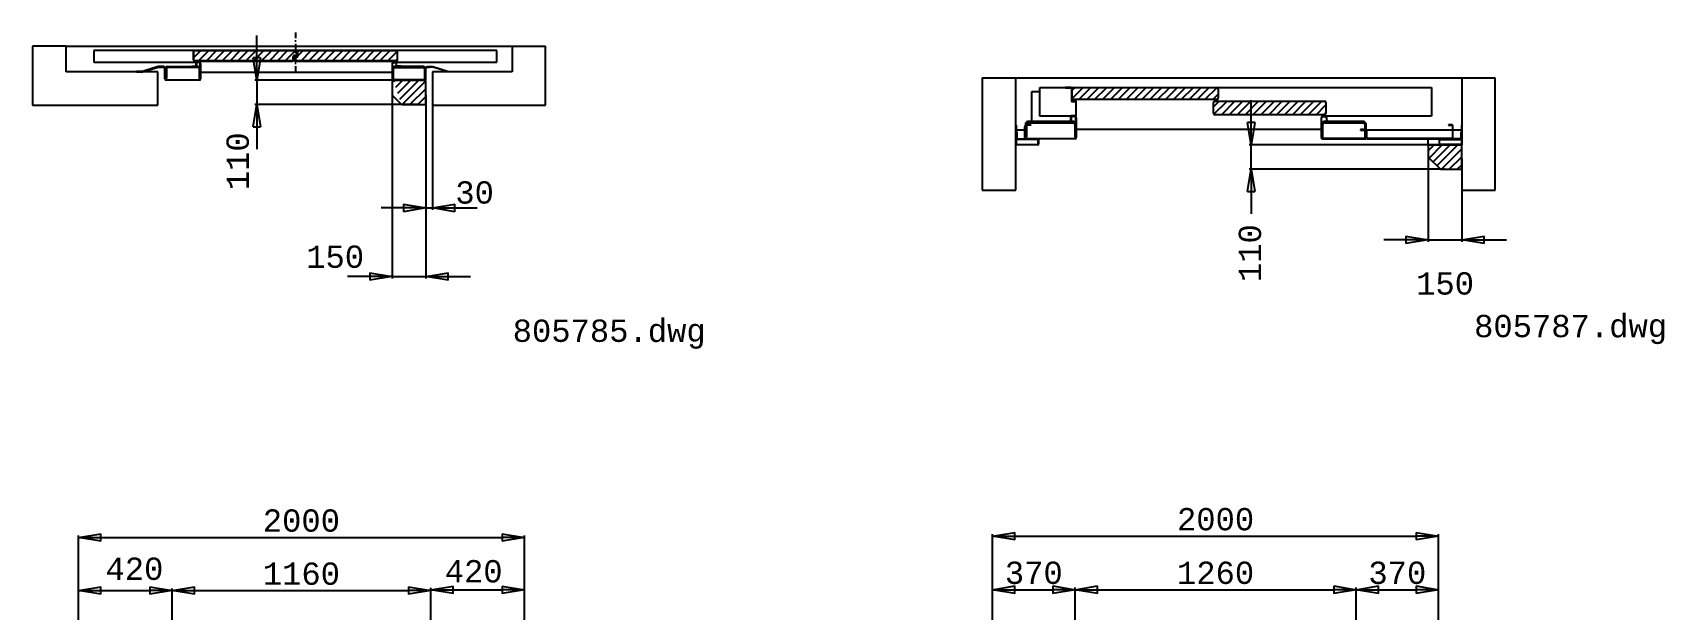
# Model space of a CAD drawing. Extents: x 29716 to 54257, y -8238 to 9896.
# Drawn here: x 33929 to 41245, y -2832 to -241 of the extents above; entities that cross this region are included whole.
import ezdxf

# ---------------------------------------------------------------- set-up
doc = ezdxf.new("R2010")
doc.units = 0
doc.header["$LTSCALE"] = 50
doc.header["$MEASUREMENT"] = 0
doc.linetypes.add('DASHDOT', pattern=[1, 0.5, -0.25, 0, -0.25])
doc.layers.get('0').update_dxf_attribs({"linetype": 'CONTINUOUS'})
doc.layers.get('Defpoints').update_dxf_attribs({"linetype": 'CONTINUOUS'})
for name, color, linetype in [('CONT_35', 250, 'CONTINUOUS'), ('CONT_70', 5, 'CONTINUOUS'), ('DASHD_35', 40, 'DASHDOT'), ('DIM', 7, 'CONTINUOUS'), ('HATCH_35', 6, 'CONTINUOUS'), ('TEXT_50', 7, 'CONTINUOUS')]:
    doc.layers.add(name, color=color, linetype=linetype)
doc.styles.get("Standard").update_dxf_attribs({"font": 'monotxt'})
doc.dimstyles.get("Standard").update_dxf_attribs({"dimscale": 50, "dimtxt": 2, "dimasz": 2, "dimexe": 0.18, "dimexo": 0, "dimgap": 0.5, "dimtad": 1, "dimdec": 0, "dimrnd": 1, "dimzin": 0, "dimdsep": 46, "dimtxsty": 'Standard', "dimblk": 'CLOSED', "dimcen": 0.09, "dimadec": 0, "dimazin": 0, "dimtfac": 1, "dimtdec": 0, "dimtmove": 2, "dimatfit": 0, "dimldrblk": 'CLOSED', "dimfxl": 1, "dimtolj": 1, "dimtzin": 0, "dimarcsym": 0})
pattern_1 = [(45, (27146.97927514564, -70683.75809648763), (-17.67766952966369, 17.67766952966369), [])]
pattern_2 = [(45, (32705.64279457749, -68857.24818432602), (-17.67766952966369, 17.67766952966369), [])]

# ---------------------------------------------------------------- blocks, each defined once
blk = doc.blocks.new('_Closed')
at = {"color": 0, "linetype": 'Continuous', "lineweight": -2}
for p, q in [((-1, 0.1666666666666667), (0, 0)), ((-1, 0.1666666666666667), (-1, -0.1666666666666667)), ((0, 0), (-1, -0.1666666666666667)), ((0, 0), (-1, 0))]:
    blk.add_line(p, q, dxfattribs=at)
blk = doc.blocks.new('*D99')
at = {"layer": 'Defpoints', "color": 0, "transparency": 16777216}
for p in [(35541.06752697138, -500.8450720269147), (35691.5654369714, -520.0379871966115), (35691.5654369714, -1334.356542703606)]:
    blk.add_point(p, dxfattribs=at)
at = {"layer": 'DIM', "color": 0, "lineweight": -2, "transparency": 16777216}
for p, q in [((35541.06752697138, -500.8450720269147), (35541.06752697138, -1343.356542703606)), ((35691.5654369714, -520.0379871966115), (35691.5654369714, -1343.356542703606)), ((35441.06752697138, -1334.356542703606), (35341.06752697138, -1334.356542703606)), ((35541.06752697138, -1334.356542703606), (35691.5654369714, -1334.356542703606)), ((35791.5654369714, -1334.356542703606), (35891.5654369714, -1334.356542703606))]:
    blk.add_line(p, q, dxfattribs=at)
at = {"layer": 'DIM', "color": 0, "lineweight": -2, "transparency": 16777216, "xscale": 100, "yscale": 100, "zscale": 100}
blk.add_blockref('_Closed', (35541.06752697138, -1334.356542703606), dxfattribs=at)
at = {"layer": 'DIM', "color": 0, "lineweight": -2, "transparency": 16777216, "xscale": 100, "yscale": 100, "zscale": 100, "rotation": 180}
blk.add_blockref('_Closed', (35691.5654369714, -1334.356542703606), dxfattribs=at)
at = {"layer": 'DIM', "color": 0, "transparency": 16777216, "insert": (35284.98165369079, -1246.581106345268), "char_height": 100, "attachment_point": 5}
blk.add_mtext('\\A1;150', dxfattribs=at)
blk = doc.blocks.new('*D100')
at = {"layer": 'Defpoints', "color": 0, "transparency": 16777216}
for p in [(35623.102618685, -453.514806475866), (34934.27812901349, -563.8467464747926), (35664.503958245, -563.8467464747928)]:
    blk.add_point(p, dxfattribs=at)
at = {"layer": 'DIM', "color": 0, "lineweight": -2, "transparency": 16777216}
for p, q in [((34934.27812901349, -353.5148064758657), (34934.27812901349, -253.5148064758658)), ((35623.102618685, -453.514806475866), (34925.27812901349, -453.5148064758657)), ((34934.27812901349, -453.5148064758657), (34934.27812901349, -563.8467464747926)), ((35664.503958245, -563.8467464747928), (34925.27812901349, -563.8467464747926)), ((34934.27812901349, -663.8467464747926), (34934.27812901349, -763.8467464747926))]:
    blk.add_line(p, q, dxfattribs=at)
at = {"layer": 'DIM', "color": 0, "lineweight": -2, "transparency": 16777216, "xscale": 100, "yscale": 100, "zscale": 100}
for p, rotation in [((34934.27812901349, -453.5148064758657), 270), ((34934.27812901349, -563.8467464747926), 90)]:
    blk.add_blockref('_Closed', p, dxfattribs=dict(at, rotation=rotation))
at = {"layer": 'DIM', "color": 0, "transparency": 16777216, "insert": (34848.71799924262, -817.9269091899159), "char_height": 100, "attachment_point": 5, "rotation": 90}
blk.add_mtext('\\A1;110', dxfattribs=at)
blk = doc.blocks.new('*D106')
at = {"layer": 'Defpoints', "color": 0, "transparency": 16777216}
for p in [(35691.5654369714, -519.6445590189805), (35721.46501897168, -523.3127663425958), (35721.46501897168, -1027.365566141086)]:
    blk.add_point(p, dxfattribs=at)
at = {"layer": 'DIM', "color": 0, "lineweight": -2, "transparency": 16777216}
for p, q in [((35691.5654369714, -519.6445590189805), (35691.5654369714, -1036.365566141086)), ((35721.46501897168, -523.3127663425958), (35721.46501897168, -1036.365566141086)), ((35591.5654369714, -1027.365566141086), (35491.5654369714, -1027.365566141086)), ((35691.5654369714, -1027.365566141086), (35721.46501897168, -1027.365566141086)), ((35821.46501897168, -1027.365566141086), (35921.46501897168, -1027.365566141086))]:
    blk.add_line(p, q, dxfattribs=at)
at = {"layer": 'DIM', "color": 0, "lineweight": -2, "transparency": 16777216, "xscale": 100, "yscale": 100, "zscale": 100}
blk.add_blockref('_Closed', (35691.5654369714, -1027.365566141086), dxfattribs=at)
at = {"layer": 'DIM', "color": 0, "lineweight": -2, "transparency": 16777216, "xscale": 100, "yscale": 100, "zscale": 100, "rotation": 180}
blk.add_blockref('_Closed', (35721.46501897168, -1027.365566141086), dxfattribs=at)
at = {"layer": 'DIM', "color": 0, "transparency": 16777216, "insert": (35910.29106848687, -958.458239858749), "char_height": 100, "attachment_point": 5}
blk.add_mtext('\\A1;30', dxfattribs=at)
blk = doc.blocks.new('*D117')
at = {"layer": 'Defpoints', "color": 0, "transparency": 16777216}
for p in [(39392.32782251318, -744.4826487137441), (40229.09126982698, -744.4826487137443), (40258.85726968777, -854.0090935487215)]:
    blk.add_point(p, dxfattribs=at)
at = {"layer": 'DIM', "color": 0, "lineweight": -2, "transparency": 16777216}
for p, q in [((39392.32782251318, -644.4826487137441), (39392.32782251318, -544.4826487137441)), ((40229.09126982698, -744.4826487137443), (39383.32782251318, -744.4826487137441)), ((39392.32782251318, -854.0090935487212), (39392.32782251318, -744.4826487137441)), ((40258.85726968777, -854.0090935487215), (39383.32782251318, -854.0090935487212)), ((39392.32782251318, -954.0090935487212), (39392.32782251318, -1054.009093548721))]:
    blk.add_line(p, q, dxfattribs=at)
at = {"layer": 'DIM', "color": 0, "lineweight": -2, "transparency": 16777216, "xscale": 100, "yscale": 100, "zscale": 100}
for p, rotation in [((39392.32782251318, -744.4826487137441), 270), ((39392.32782251318, -854.0090935487212), 90)]:
    blk.add_blockref('_Closed', p, dxfattribs=dict(at, rotation=rotation))
at = {"layer": 'DIM', "color": 0, "transparency": 16777216, "insert": (39387.32782251317, -1230.009093548721), "char_height": 100, "attachment_point": 5, "rotation": 90}
blk.add_mtext('\\A1;110', dxfattribs=at)
blk = doc.blocks.new('*D114')
at = {"layer": 'Defpoints', "color": 0, "transparency": 16777216}
for p in [(40186.61728201576, -787.0921629734194), (40336.90694926828, -806.6019431491995), (40336.90694926828, -1169.954369632466)]:
    blk.add_point(p, dxfattribs=at)
at = {"layer": 'DIM', "color": 0, "lineweight": -2, "transparency": 16777216}
for p, q in [((40186.61728201576, -787.0921629734194), (40186.61728201576, -1178.954369632466)), ((40336.90694926828, -806.6019431491995), (40336.90694926828, -1178.954369632466)), ((40086.61728201576, -1169.954369632466), (39986.61728201576, -1169.954369632466)), ((40186.61728201576, -1169.954369632466), (40336.90694926828, -1169.954369632466)), ((40436.90694926828, -1169.954369632466), (40536.90694926828, -1169.954369632466))]:
    blk.add_line(p, q, dxfattribs=at)
at = {"layer": 'DIM', "color": 0, "lineweight": -2, "transparency": 16777216, "xscale": 100, "yscale": 100, "zscale": 100}
blk.add_blockref('_Closed', (40186.61728201576, -1169.954369632466), dxfattribs=at)
at = {"layer": 'DIM', "color": 0, "lineweight": -2, "transparency": 16777216, "xscale": 100, "yscale": 100, "zscale": 100, "rotation": 180}
blk.add_blockref('_Closed', (40336.90694926828, -1169.954369632466), dxfattribs=at)
at = {"layer": 'DIM', "color": 0, "transparency": 16777216, "insert": (40261.76211564202, -1366.454369632466), "char_height": 100, "attachment_point": 5}
blk.add_mtext('\\A1;150', dxfattribs=at)
blk = doc.blocks.new('*D183')
at = {"layer": 'Defpoints', "color": 0, "transparency": 16777216}
for p in [(36133.6113111232, -2504.963693188912), (36133.6113111232, -3389.393693189341), (34133.6113111232, -3464.093693188916)]:
    blk.add_point(p, dxfattribs=at)
at = {"layer": 'DIM', "color": 0, "lineweight": -2, "transparency": 16777216}
for p, q in [((34133.6113111232, -3464.093693188916), (34133.6113111232, -2495.963693188912)), ((34233.6113111232, -2504.963693188912), (36033.6113111232, -2504.963693188912)), ((36133.6113111232, -3389.393693189341), (36133.6113111232, -2495.963693188912))]:
    blk.add_line(p, q, dxfattribs=at)
at = {"layer": 'DIM', "color": 0, "lineweight": -2, "transparency": 16777216, "xscale": 100, "yscale": 100, "zscale": 100, "rotation": 180}
blk.add_blockref('_Closed', (34133.6113111232, -2504.963693188912), dxfattribs=at)
at = {"layer": 'DIM', "color": 0, "lineweight": -2, "transparency": 16777216, "xscale": 100, "yscale": 100, "zscale": 100}
blk.add_blockref('_Closed', (36133.6113111232, -2504.963693188912), dxfattribs=at)
at = {"layer": 'DIM', "color": 0, "transparency": 16777216, "insert": (35133.6113111232, -2429.963693188912), "char_height": 100, "attachment_point": 5}
blk.add_mtext('\\A1;2000', dxfattribs=at)
blk = doc.blocks.new('*D184')
at = {"layer": 'Defpoints', "color": 0, "transparency": 16777216}
for p in [(35713.61131111999, -2743.173693189166), (35713.61131111999, -3217.993693189202), (34553.61131112, -3219.893693189225)]:
    blk.add_point(p, dxfattribs=at)
at = {"layer": 'DIM', "color": 0, "lineweight": -2, "transparency": 16777216}
for p, q in [((34553.61131112, -3219.893693189225), (34553.61131112, -2734.173693189166)), ((34653.61131112, -2743.173693189166), (35613.61131111999, -2743.173693189166)), ((35713.61131111999, -3217.993693189202), (35713.61131111999, -2734.173693189166))]:
    blk.add_line(p, q, dxfattribs=at)
at = {"layer": 'DIM', "color": 0, "lineweight": -2, "transparency": 16777216, "xscale": 100, "yscale": 100, "zscale": 100, "rotation": 180}
blk.add_blockref('_Closed', (34553.61131112, -2743.173693189166), dxfattribs=at)
at = {"layer": 'DIM', "color": 0, "lineweight": -2, "transparency": 16777216, "xscale": 100, "yscale": 100, "zscale": 100}
blk.add_blockref('_Closed', (35713.61131111999, -2743.173693189166), dxfattribs=at)
at = {"layer": 'DIM', "color": 0, "transparency": 16777216, "insert": (35133.61131112, -2668.173693189166), "char_height": 100, "attachment_point": 5}
blk.add_mtext('\\A1;1160', dxfattribs=at)
blk = doc.blocks.new('*D172')
at = {"layer": 'Defpoints', "color": 0, "transparency": 16777216}
for p in [(34553.61131112004, -2743.173693189166), (34553.61131112004, -3187.593693189557), (34133.6113111232, -3450.3936931894)]:
    blk.add_point(p, dxfattribs=at)
at = {"layer": 'DIM', "color": 0, "lineweight": -2, "transparency": 16777216}
for p, q in [((34133.6113111232, -3450.3936931894), (34133.6113111232, -2734.173693189166)), ((34233.6113111232, -2743.173693189166), (34453.61131112004, -2743.173693189166)), ((34553.61131112004, -3187.593693189557), (34553.61131112004, -2734.173693189166))]:
    blk.add_line(p, q, dxfattribs=at)
at = {"layer": 'DIM', "color": 0, "lineweight": -2, "transparency": 16777216, "xscale": 100, "yscale": 100, "zscale": 100, "rotation": 180}
blk.add_blockref('_Closed', (34133.6113111232, -2743.173693189166), dxfattribs=at)
at = {"layer": 'DIM', "color": 0, "lineweight": -2, "transparency": 16777216, "xscale": 100, "yscale": 100, "zscale": 100}
blk.add_blockref('_Closed', (34553.61131112004, -2743.173693189166), dxfattribs=at)
at = {"layer": 'DIM', "color": 0, "transparency": 16777216, "insert": (34384.99002629445, -2646.277533418805), "char_height": 100, "attachment_point": 5}
blk.add_mtext('\\A1;420', dxfattribs=at)
blk = doc.blocks.new('*D186')
at = {"layer": 'Defpoints', "color": 0, "transparency": 16777216}
for p in [(36133.6113111232, -2740.293693189161), (35713.61131111994, -3227.793693189015), (36133.6113111232, -3394.293693189248)]:
    blk.add_point(p, dxfattribs=at)
at = {"layer": 'DIM', "color": 0, "lineweight": -2, "transparency": 16777216}
for p, q in [((35713.61131111994, -3227.793693189015), (35713.61131111994, -2731.293693189161)), ((35813.61131111994, -2740.293693189161), (36033.6113111232, -2740.293693189161)), ((36133.6113111232, -3394.293693189248), (36133.6113111232, -2731.293693189161))]:
    blk.add_line(p, q, dxfattribs=at)
at = {"layer": 'DIM', "color": 0, "lineweight": -2, "transparency": 16777216, "xscale": 100, "yscale": 100, "zscale": 100, "rotation": 180}
blk.add_blockref('_Closed', (35713.61131111994, -2740.293693189161), dxfattribs=at)
at = {"layer": 'DIM', "color": 0, "lineweight": -2, "transparency": 16777216, "xscale": 100, "yscale": 100, "zscale": 100}
blk.add_blockref('_Closed', (36133.6113111232, -2740.293693189161), dxfattribs=at)
at = {"layer": 'DIM', "color": 0, "transparency": 16777216, "insert": (35905.96954365363, -2657.533121049027), "char_height": 100, "attachment_point": 5}
blk.add_mtext('\\A1;420', dxfattribs=at)
blk = doc.blocks.new('*D194')
at = {"layer": 'Defpoints', "color": 0, "transparency": 16777216}
for p in [(40232.70573894132, -2498.918330859394), (40232.70573894132, -3373.348330859094), (38232.70573894132, -3448.048330859397)]:
    blk.add_point(p, dxfattribs=at)
at = {"layer": 'DIM', "color": 0, "lineweight": -2, "transparency": 16777216}
for p, q in [((38232.70573894132, -3448.048330859397), (38232.70573894132, -2489.918330859394)), ((38332.70573894132, -2498.918330859394), (40132.70573894132, -2498.918330859394)), ((40232.70573894132, -3373.348330859094), (40232.70573894132, -2489.918330859394))]:
    blk.add_line(p, q, dxfattribs=at)
at = {"layer": 'DIM', "color": 0, "lineweight": -2, "transparency": 16777216, "xscale": 100, "yscale": 100, "zscale": 100, "rotation": 180}
blk.add_blockref('_Closed', (38232.70573894132, -2498.918330859394), dxfattribs=at)
at = {"layer": 'DIM', "color": 0, "lineweight": -2, "transparency": 16777216, "xscale": 100, "yscale": 100, "zscale": 100}
blk.add_blockref('_Closed', (40232.70573894132, -2498.918330859394), dxfattribs=at)
at = {"layer": 'DIM', "color": 0, "transparency": 16777216, "insert": (39232.70573894132, -2423.918330859394), "char_height": 100, "attachment_point": 5}
blk.add_mtext('\\A1;2000', dxfattribs=at)
blk = doc.blocks.new('*D195')
at = {"layer": 'Defpoints', "color": 0, "transparency": 16777216}
for p in [(39862.70573893806, -2739.308330859146), (38602.70573893806, -3213.848330858979), (39862.70573893806, -3211.948330859684)]:
    blk.add_point(p, dxfattribs=at)
at = {"layer": 'DIM', "color": 0, "lineweight": -2, "transparency": 16777216}
for p, q in [((38602.70573893806, -3213.848330858979), (38602.70573893806, -2730.308330859146)), ((38702.70573893806, -2739.308330859146), (39762.70573893806, -2739.308330859146)), ((39862.70573893806, -3211.948330859684), (39862.70573893806, -2730.308330859146))]:
    blk.add_line(p, q, dxfattribs=at)
at = {"layer": 'DIM', "color": 0, "lineweight": -2, "transparency": 16777216, "xscale": 100, "yscale": 100, "zscale": 100, "rotation": 180}
blk.add_blockref('_Closed', (38602.70573893806, -2739.308330859146), dxfattribs=at)
at = {"layer": 'DIM', "color": 0, "lineweight": -2, "transparency": 16777216, "xscale": 100, "yscale": 100, "zscale": 100}
blk.add_blockref('_Closed', (39862.70573893806, -2739.308330859146), dxfattribs=at)
at = {"layer": 'DIM', "color": 0, "transparency": 16777216, "insert": (39232.70573893806, -2664.308330859146), "char_height": 100, "attachment_point": 5}
blk.add_mtext('\\A1;1260', dxfattribs=at)
blk = doc.blocks.new('*D197')
at = {"layer": 'Defpoints', "color": 0, "transparency": 16777216}
for p in [(38602.70573893812, -2739.308330859146), (38602.70573893812, -3181.548330859311), (38232.70573894132, -3434.348330859152)]:
    blk.add_point(p, dxfattribs=at)
at = {"layer": 'DIM', "color": 0, "lineweight": -2, "transparency": 16777216}
for p, q in [((38232.70573894132, -3434.348330859152), (38232.70573894132, -2730.308330859146)), ((38332.70573894132, -2739.308330859146), (38502.70573893812, -2739.308330859146)), ((38602.70573893812, -3181.548330859311), (38602.70573893812, -2730.308330859146))]:
    blk.add_line(p, q, dxfattribs=at)
at = {"layer": 'DIM', "color": 0, "lineweight": -2, "transparency": 16777216, "xscale": 100, "yscale": 100, "zscale": 100, "rotation": 180}
blk.add_blockref('_Closed', (38232.70573894132, -2739.308330859146), dxfattribs=at)
at = {"layer": 'DIM', "color": 0, "lineweight": -2, "transparency": 16777216, "xscale": 100, "yscale": 100, "zscale": 100}
blk.add_blockref('_Closed', (38602.70573893812, -2739.308330859146), dxfattribs=at)
at = {"layer": 'DIM', "color": 0, "transparency": 16777216, "insert": (38417.70573893972, -2664.308330859146), "char_height": 100, "attachment_point": 5}
blk.add_mtext('\\A1;370', dxfattribs=at)
blk = doc.blocks.new('*D203')
at = {"layer": 'Defpoints', "color": 0, "transparency": 16777216}
for p in [(40232.70573894132, -2739.308330859146), (39862.70573893801, -3221.748330859497), (40232.70573894132, -3378.248330859001)]:
    blk.add_point(p, dxfattribs=at)
at = {"layer": 'DIM', "color": 0, "lineweight": -2, "transparency": 16777216}
for p, q in [((39862.70573893801, -3221.748330859497), (39862.70573893801, -2730.308330859146)), ((39962.70573893801, -2739.308330859146), (40132.70573894132, -2739.308330859146)), ((40232.70573894132, -3378.248330859001), (40232.70573894132, -2730.308330859146))]:
    blk.add_line(p, q, dxfattribs=at)
at = {"layer": 'DIM', "color": 0, "lineweight": -2, "transparency": 16777216, "xscale": 100, "yscale": 100, "zscale": 100, "rotation": 180}
blk.add_blockref('_Closed', (39862.70573893801, -2739.308330859146), dxfattribs=at)
at = {"layer": 'DIM', "color": 0, "lineweight": -2, "transparency": 16777216, "xscale": 100, "yscale": 100, "zscale": 100}
blk.add_blockref('_Closed', (40232.70573894132, -2739.308330859146), dxfattribs=at)
at = {"layer": 'DIM', "color": 0, "transparency": 16777216, "insert": (40047.70573893967, -2664.308330859146), "char_height": 100, "attachment_point": 5}
blk.add_mtext('\\A1;370', dxfattribs=at)

msp = doc.modelspace()

# ---------------------------------------------------------------- hatches: boundary and pattern name
at = {"layer": 'HATCH_35'}
h = msp.add_hatch(dxfattribs=at)
h.set_pattern_fill('ANSI31', color=256, scale=200, style=0)
h.set_pattern_definition(pattern_1)
edge = h.paths.add_edge_path()
edge.add_line((35091.85329537471, -367.3859350754619), (34654.82902196803, -367.3859350754619))
edge.add_arc((34654.82902196803, -363.1326574752429), 4.253277599981022, 180, 270, ccw=False)
edge.add_line((34650.57574436799, -363.1326574752429), (34650.57574436817, -325.9164784758732))
edge.add_arc((34654.82902196803, -325.9164784758732), 4.253277599838377, 90, 180, ccw=False)
edge.add_line((34654.82902196803, -321.6632008756542), (35107.80308637471, -321.6632008756542))
edge.add_arc((35107.8030863747, -325.9164784758732), 4.253277599999759, 0, 90, ccw=False)
edge.add_line((35112.05636397474, -325.9164784758732), (35112.05636397474, -339.7396306754936))
edge.add_arc((35107.8030863747, -339.7396306754936), 4.253277599996736, -90, 0, ccw=False)
edge.add_line((35107.8030863747, -343.9929082757126), (35101.42316997465, -343.9929082757126))
edge.add_arc((35101.42316997465, -349.3095052756225), 5.316596999998187, 90, 180)
edge.add_line((35096.10657297465, -349.3095052756225), (35096.10657297465, -363.1326574752429))
edge.add_arc((35091.85329537471, -363.1326574752429), 4.253277599999154, -90, 0, ccw=False)
h = msp.add_hatch(dxfattribs=at)
h.set_pattern_fill('ANSI31', color=256, scale=200, style=0)
h.set_pattern_definition(pattern_1)
edge = h.paths.add_edge_path()
edge.add_line((35558.65051197491, -367.3859350754619), (35105.67644757469, -367.3859350754619))
edge.add_arc((35105.67644757469, -363.1326574752429), 4.253277599999759, 180, 270, ccw=False)
edge.add_line((35101.42316997474, -363.1326574752429), (35101.42316997465, -354.6261022755325))
edge.add_arc((35105.67644757469, -354.6261022755325), 4.253277600000363, 90, 180, ccw=False)
edge.add_line((35105.67644757469, -350.3728246753135), (35111.63103621469, -350.3728246753135))
edge.add_arc((35111.63103621468, -344.6308999155272), 5.74192475999901, 270, 360)
edge.add_line((35117.37296097465, -344.6308999155272), (35117.37296097465, -325.9164784758732))
edge.add_arc((35121.62623857469, -325.9164784758732), 4.253277599999759, 90, 180, ccw=False)
edge.add_line((35121.62623857469, -321.6632008756542), (35558.65051197491, -321.6632008756542))
edge.add_arc((35558.65051197491, -325.9164784758732), 4.25327759999855, 0, 90, ccw=False)
edge.add_line((35562.90378957486, -325.9164784758732), (35562.90378957486, -363.1326574752429))
edge.add_arc((35558.65051197491, -363.1326574752429), 4.25327759999855, -90, 0, ccw=False)
h = msp.add_hatch(dxfattribs=at)
h.set_pattern_fill('ANSI31', color=256, scale=200, style=0)
h.set_pattern_definition([(45, (27155.97927514564, -70687.75809648763), (-17.67766952966369, 17.67766952966369), [])])
edge = h.paths.add_edge_path()
edge.add_arc((35687.31215937135, -457.7680840775693), 4.253277599999759, 0, 90)
edge.add_line((35545.3208045714, -453.5148064751675), (35687.31215937145, -453.5148064773502))
edge.add_line((35691.56543697139, -559.5934688753305), (35691.56543697139, -457.7680840775693))
edge.add_arc((35687.31215937135, -559.5934688753305), 4.253277599999759, 270, 360)
edge.add_line((35585.36206823784, -563.8467464748219), (35687.31215937134, -563.8467464748219))
edge.add_arc((35545.3208045714, -519.5522052089773), 4.253277599999759, 180, 225.0000000002211)
edge.add_line((35542.31328313819, -522.5597266420054), (35582.35454680464, -562.6009903083586))
edge.add_arc((35545.3208045714, -457.7680840753865), 4.253277599999759, 90, 180)
edge.add_line((35541.06752697136, -457.7680840753865), (35541.06752697136, -519.5522052089773))
h = msp.add_hatch(dxfattribs=at)
h.set_pattern_fill('ANSI31', color=256, scale=200, style=0)
h.set_pattern_definition(pattern_2)
edge = h.paths.add_edge_path()
edge.add_arc((39237.83134333514, -493.7587257720415), 6.776322241770814, 0, 90)
edge.add_arc((39237.83134333514, -534.416659222753), 6.776322241751555, 270, 360)
edge.add_line((39244.60766557688, -493.7587257720415), (39244.60766557688, -534.416659222753))
edge.add_line((38597.11772336225, -486.9824035309839), (39237.83134333514, -486.9824035302563))
edge.add_line((39237.83134333514, -541.1929814645382), (38597.11772336225, -541.1929814645382))
edge.add_line((38590.34140112051, -534.416659222753), (38590.34140112051, -493.7587257720415))
h = msp.add_hatch(dxfattribs=at)
h.set_pattern_fill('ANSI31', color=256, scale=200, style=0)
h.set_pattern_definition(pattern_2)
h.paths.add_polyline_path([(39727.7594414137, -554.7456259481087, 0.414213562374471), (39720.98311917194, -547.9693037063234), (39230.37738886913, -547.9693037063234, 0.4142135623727806), (39223.60106662739, -554.7456259480796), (39223.60106662739, -602.1798816406053, 0.414213562374471), (39230.37738886914, -608.9562038823906), (39720.98311917196, -608.9562038823906, 0.4142135623727019), (39727.7594414137, -602.1798816406344)])
h = msp.add_hatch(dxfattribs=at)
h.set_pattern_fill('ANSI31', color=256, scale=200, style=0)
h.set_pattern_definition([(45, (32725.92789963452, -68831.24818432602), (-17.67766952966369, 17.67766952966369), [])])
edge = h.paths.add_edge_path()
edge.add_arc((40331.4858914749, -848.5880357548422), 5.421057793400935, 270, 360)
edge.add_line((40336.9069492683, -848.5880357548422), (40336.9069492683, -744.4826487159125))
edge.add_line((40243.07333561021, -854.0090935487069), (40331.4858914749, -854.0090935487069))
edge.add_arc((40243.07333561021, -848.5880357548422), 5.421057793402049, 225.0000000002211, 270)
edge.add_line((40188.20507308225, -801.3863066808381), (40239.24006888326, -852.4213024822939))
edge.add_arc((40192.03833980916, -797.553039954114), 5.421057793400935, 180, 225.0000000002211)
edge.add_line((40186.61728201575, -744.4826487130022), (40186.61728201575, -797.553039954114))
edge.add_arc((40192.03833980916, -749.9037065068669), 5.421057793400935, 90, 180)
edge.add_line((40192.03833980916, -744.4826487137298), (40336.9069492683, -744.4826487159125))
edge.add_arc((40331.4858914749, -749.9037065097773), 5.421057793400935, 0, 90)

# ---------------------------------------------------------------- linework, layer by layer
at = {"layer": 'CONT_35'}
for p, q in [((34078.55745697492, -301.4601322764329), (36078.55745697492, -301.4601322764329)), ((36010.56125697763, -320.5998814759632), (34202.91827697177, -320.5998814759632)), ((34202.91827697177, -320.5998814759632), (34202.91827697186, -373.7658514757904)), ((34649.51242496812, -325.9164784758732), (34649.51242496802, -363.1326574752429)), ((34650.57574436799, -363.1326574752429), (34650.57574436817, -325.9164784758732)), ((35107.8030863747, -320.5998814759632), (34654.82902196803, -320.5998814759632)), ((34654.82902196803, -321.6632008756542), (35107.8030863747, -321.6632008756542)), ((35096.10657297465, -349.3095052756225), (35096.10657297465, -363.1326574752429)), ((35097.1698923747, -363.1326574752429), (35097.1698923747, -349.3095052756225)), ((35100.35985057468, -354.6261022755325), (35100.35985057468, -363.1326574752429)), ((35107.8030863747, -343.9929082757126), (35101.42316997465, -343.9929082757126)), ((35101.42316997465, -345.0562276754035), (35107.8030863747, -345.0562276754035)), ((35101.42316997474, -363.1326574752429), (35101.42316997465, -354.6261022755325)), ((35111.63103621468, -349.3095052756225), (35105.67644757469, -349.3095052756225)), ((35105.67644757469, -350.3728246753135), (35111.63103621468, -350.3728246753135)), ((35112.05636397474, -325.9164784758732), (35112.05636397474, -339.7396306754936)), ((35113.11968337471, -339.7396306754936), (35113.11968337471, -325.9164784758732)), ((35116.30964157469, -325.9164784758732), (35116.30964157469, -344.6308999155272)), ((35117.37296097465, -344.6308999155272), (35117.37296097465, -325.9164784758732)), ((35558.65051197491, -320.5998814759632), (35121.62623857469, -320.5998814759632)), ((35121.62623857469, -321.6632008756542), (35558.65051197491, -321.6632008756542)), ((35562.90378957486, -325.9164784758732), (35562.90378957486, -363.1326574752429)), ((35563.96710897491, -363.1326574752429), (35563.96710897491, -325.9164784758732)), ((36010.56125697763, -373.7658514757904), (36010.56125697763, -320.5998814759632)), ((34202.91827697186, -373.7658514757904), (34676.09540997157, -373.7658514757904)), ((34420.74586691281, -414.7036483758975), (34394.16489310582, -414.7036483758975)), ((34394.16489310582, -416.2986274757977), (34394.16489310582, -414.7036483758975)), ((34394.16489310582, -416.2986274757977), (34420.74586691281, -416.2986274757977)), ((34491.07783437178, -393.4372603755301), (34420.74586691281, -414.7036483758975)), ((34420.74586691281, -416.2986274757977), (34491.07783437178, -395.0322394761579)), ((34517.66081937178, -393.4372603755301), (34491.07783437178, -393.4372603755301)), ((34491.07783437178, -395.0322394761579), (34517.66081937178, -395.0322394761579)), ((34507.02762537178, -395.0322394797959), (34517.66081937042, -395.0322394768855)), ((34507.02762537178, -396.0955588758488), (34507.02762537178, -395.0322394797959)), ((34517.6608193717, -396.0955588758488), (34507.02762537178, -396.0955588758488)), ((34517.66081937178, -395.0322394761579), (34517.66081937178, -393.4372603755301)), ((34521.91409697164, -448.1982094767127), (34521.91409697173, -400.3488364760678)), ((34522.97741637169, -400.3488364767954), (34522.97741637161, -448.1982094767127)), ((34524.04073577557, -447.1348900726562), (34524.04073577466, -401.4121558728484)), ((34528.29401337415, -401.4121558728484), (34528.29401337615, -447.1348900726562)), ((34532.54729097419, -392.905600673138), (34671.84213237208, -392.9056006724104)), ((34671.84213237236, -397.1588782726294), (34532.54729097401, -397.1588782726294)), ((34642.06918917319, -391.8422812727194), (34658.01898017292, -391.8422812727194)), ((34642.06918917465, -392.905600673138), (34642.06918917319, -391.8422812727194)), ((34658.01898017256, -392.9056006724104), (34642.06918917465, -392.905600673138)), ((35091.85329537471, -367.3859350754619), (34654.82902196803, -367.3859350754619)), ((34654.82902196803, -368.4492544751529), (35091.85329537471, -368.4492544758805)), ((34662.27225777268, -387.5890036725004), (34662.27225777214, -379.0824484735176)), ((34663.3355771721, -379.0824484735176), (34663.33557717255, -387.5890036725004)), ((34667.58885477214, -373.7658514728801), (34676.09540997157, -373.7658514728801)), ((34676.09540997157, -374.8291708732986), (34667.58885477186, -374.8291708732986)), ((34676.0954099744, -447.1348900726562), (34676.0954099724, -401.4121558721208)), ((34680.34868757152, -448.1982094730747), (34680.34868757161, -379.0824484735176)), ((34680.34868757252, -401.4121558728484), (34680.34868757434, -447.1348900726562)), ((34681.41200697158, -379.0824484735176), (34681.41200697158, -448.1982094730747)), ((35541.06752697145, -418.9569259753889), (34681.4120069714, -418.9569259753889)), ((35558.65051197491, -367.3859350754619), (35105.67644757469, -367.3859350754619)), ((35105.67644757469, -368.4492544758805), (35558.65051197491, -368.4492544758805)), ((35541.06752697145, -379.0824484735176), (35541.06752697145, -448.1982094730747)), ((35542.13084637142, -448.1982094730747), (35542.13084637142, -379.0824484735176)), ((35542.13084637051, -401.4121558728484), (35542.13084636859, -447.1348900726562)), ((35546.38412397145, -373.7658514757904), (36010.56125697763, -373.7658514757904)), ((35554.89067917089, -373.7658514736077), (35546.38412397145, -373.7658514736077)), ((35546.38412397145, -374.8291708732986), (35554.89067917116, -374.8291708732986)), ((35546.38412396863, -447.1348900726562), (35546.38412397063, -401.4121558721208)), ((35680.93224296884, -392.905600673138), (35550.63740157085, -392.9056006724104)), ((35550.63740157067, -397.1588782726294), (35680.93224296902, -397.1588782726294)), ((35559.14395677092, -379.0824484735176), (35559.14395677038, -387.5890036725004)), ((35560.20727617035, -387.5890036725004), (35560.20727617089, -379.0824484735176)), ((35580.41034476984, -391.8422812727194), (35564.46055377011, -391.8422812727194)), ((35564.46055377038, -392.905600673138), (35580.41034476838, -392.905600673138)), ((35580.41034476838, -392.905600673138), (35580.41034476984, -391.8422812727194)), ((35685.18552056878, -401.4121558728484), (35685.18552056678, -447.1348900726562)), ((35689.43879816736, -447.1348900726562), (35689.43879816827, -401.4121558728484)), ((35690.50211757124, -400.348836477523), (35690.50211757133, -448.1982094774403)), ((35691.56543697139, -448.1982094774403), (35691.56543697129, -400.3488364760678)), ((35695.81871457124, -393.4372603762577), (35722.40169957124, -393.4372603762577)), ((35695.81871457124, -395.0322394761579), (35695.81871457124, -393.4372603762577)), ((35722.40169957124, -395.0322394761579), (35695.81871457124, -395.0322394761579)), ((35706.45190857125, -395.0322394797959), (35695.8187145726, -395.0322394776131)), ((35695.81871457124, -396.0955588758488), (35706.45190857125, -396.0955588758488)), ((35706.45190857125, -396.0955588758488), (35706.45190857125, -395.0322394797959)), ((35722.40169957124, -393.4372603762577), (35792.73366703012, -414.7036483758975)), ((35792.73366703012, -416.2986274757977), (35722.40169957124, -395.0322394761579)), ((35792.73366703012, -414.7036483758975), (35819.31464083712, -414.7036483758975)), ((35819.31464083712, -416.2986274757977), (35792.73366703012, -416.2986274757977)), ((35819.31464083712, -416.2986274757977), (35819.31464083712, -414.7036483758975)), ((34528.29401337615, -447.1348900726562), (34524.04073577557, -447.1348900726562)), ((34527.23069397173, -452.4514870769317), (34676.09540997167, -452.4514870732937)), ((34676.09540997157, -453.5148064729847), (34527.23069397173, -453.5148064773502)), ((34680.34868757434, -447.1348900726562), (34676.0954099744, -447.1348900726562)), ((35541.06752697136, -457.7680840753865), (35541.06752697136, -519.5522052089773)), ((35542.13084636859, -447.1348900726562), (35546.38412396863, -447.1348900726562)), ((35545.3208045714, -453.5148064751675), (35687.31215937144, -453.5148064773502)), ((35686.2488399713, -452.4514870769317), (35546.38412397136, -452.4514870732937)), ((35546.38412397145, -453.5148064737123), (35687.31215937153, -453.5148064773502)), ((35685.18552056678, -447.1348900726562), (35689.43879816736, -447.1348900726562)), ((35691.56543697139, -559.5934688753305), (35691.56543697139, -457.7680840775693)), ((38336.90694926825, -444.0747310958805), (40336.90694926826, -444.0747310958805)), ((38408.73596504368, -504.6008413590434), (38445.32810514804, -504.6008413583158)), ((38408.73596504368, -640.1272861940206), (38408.73596504368, -504.6008413590434)), ((38445.32810514804, -486.9824035309839), (40201.38050444501, -486.9824035309839)), ((38445.32810514804, -615.7325261241758), (38445.32810514804, -486.9824035309839)), ((38584.107184657, -486.9824035302563), (38560.52558325221, -486.9824035302563)), ((38560.52558325221, -486.9824035302563), (38560.52558325221, -488.3376679789044)), ((38560.52558325221, -488.3376679789044), (38584.107184657, -488.3376679789044)), ((38586.27560777438, -490.5060910960137), (38586.27560777438, -545.8008805892141)), ((38587.63087222271, -545.8008805892141), (38587.63087222271, -490.5060910960137)), ((38590.34140112051, -534.416659222753), (38590.34140112051, -493.7587257720415)), ((38597.11772336225, -486.9824035309839), (39237.83134333514, -486.9824035302563)), ((39244.60766557688, -493.7587257720415), (39244.60766557688, -534.416659222753)), ((40201.38050444501, -486.9824035309839), (40201.38050444501, -615.7325261241758)), ((35542.31328313819, -522.5597266420054), (35582.35454680463, -562.6009903083586)), ((35585.36206823784, -563.8467464748219), (35687.31215937135, -563.8467464748219)), ((38604.43615138227, -547.9693037063234), (38589.7992953401, -547.9693037063234)), ((38589.7992953401, -549.3245681549715), (38604.43615138227, -549.3245681549715)), ((39237.83134333514, -541.1929814645382), (38597.11772336225, -541.1929814645382)), ((38606.60457449961, -551.4929912720809), (38606.60457449961, -612.2088385584184)), ((38607.95983894798, -612.2088385584184), (38607.95983894798, -551.4929912720809)), ((39223.60106662739, -602.1798816406053), (39223.60106662739, -554.7456259481087)), ((39230.37738886913, -547.9693037063234), (39720.98311917196, -547.9693037063234)), ((39727.7594414137, -554.7456259481087), (39727.7594414137, -602.1798816406053)), ((38336.90694926825, -741.7721198207992), (38336.90694926825, -656.3904595741596)), ((38336.90694926825, -656.3904595741596), (38338.26221371657, -656.3904595741596)), ((38338.26221371657, -656.3904595741596), (38338.26221371657, -741.7721198207992)), ((38380.27541162712, -650.9694017810225), (38380.27541162731, -656.3904595719769)), ((38380.27541162913, -709.2457730597935), (38380.27541162735, -658.2258246728279)), ((38384.34120496879, -655.0351951262392), (38404.67017169374, -655.0351951262392)), ((38404.67017169374, -656.3904595741596), (38384.34120496884, -656.3904595741596)), ((38385.69646942071, -655.0351951262392), (38385.69646942054, -650.9694017810225)), ((38385.69646942035, -656.3904595741596), (38385.69646942249, -709.2457730597935)), ((38595.76245891087, -640.1272861940206), (38391.1175272139, -640.1272861940206)), ((38391.1175272139, -645.5483439871578), (38595.76245891188, -645.5483439864302)), ((38404.67017169374, -655.0351951262392), (38404.67017169374, -656.3904595741596)), ((38583.24514433833, -615.7325261241758), (38445.32810514804, -615.7325261241758)), ((38557.8150543591, -638.7720217453725), (38578.14402108404, -638.7720217453725)), ((38557.81505436096, -640.1272861940206), (38557.8150543591, -638.7720217453725)), ((38578.14402108346, -640.1272861940206), (38557.81505436096, -640.1272861940206)), ((38582.20981442744, -618.4430550207444), (38582.20981442912, -633.350963952963)), ((38582.20981442912, -633.350963952963), (38583.56507887636, -633.350963952963)), ((38583.56507887636, -633.350963952963), (38583.56507887568, -618.4430550207444)), ((38583.56507887696, -633.3509639522354), (38583.56507887668, -622.5088483659611)), ((38584.92034332492, -622.5088483652335), (38584.92034332519, -633.3509639515078)), ((38604.43615138227, -614.3772616755277), (38586.27560777234, -614.3772616755277)), ((38586.27560777238, -615.7325261241758), (38604.43615138227, -615.7325261241758)), ((38586.2756077723, -615.7325261241758), (38604.43615138227, -615.7325261241758)), ((38586.2756077723, -615.7325261241758), (38604.43615138227, -615.7325261241758)), ((38590.34140111842, -615.7325261241758), (38601.18351670429, -615.7325261241758)), ((38601.18351670429, -617.0877905720963), (38590.34140111782, -617.0877905720963)), ((38601.18351670529, -650.9694017802949), (38601.18351670529, -709.2457730597935)), ((38606.60457449769, -710.6010375084416), (38606.60457449769, -622.5088483659611)), ((38606.60457449769, -709.2457730597935), (38606.60457449737, -650.9694017802949)), ((38607.95983894607, -622.5088483659611), (38607.95983894602, -710.6010375084416)), ((39720.98311917196, -608.9562038823906), (39230.37738886913, -608.9562038823906)), ((39706.75284246539, -622.5088483615955), (39706.75284246539, -710.6010375048036)), ((39708.10810691376, -710.6010375048036), (39708.10810691376, -622.5088483615955)), ((39708.10810691253, -650.9694017759293), (39708.10810691016, -709.2457730554279)), ((40201.38050444501, -615.7325261241758), (39713.52916470712, -615.7325261241758)), ((39724.37128029345, -615.7325261205378), (39713.52916470726, -615.7325261198102)), ((39713.52916470712, -617.0877905684583), (39724.37128029367, -617.0877905684583)), ((39713.52916470353, -709.2457730554279), (39713.52916470612, -650.9694017759293)), ((39896.48986523114, -640.1272861903826), (39718.95022249985, -640.127286189655)), ((39718.95022249953, -645.5483439827922), (39896.48986523137, -645.5483439835198)), ((39729.79233808653, -622.5088483615955), (39729.79233808626, -633.3509639478698)), ((39731.14760253445, -633.3509639478698), (39731.14760253477, -622.5088483615955)), ((39756.89762705236, -638.7720217410069), (39736.56866032736, -638.7720217410069)), ((39736.56866032755, -640.127286189655), (39756.89762705045, -640.127286189655)), ((39756.89762705045, -640.127286189655), (39756.89762705236, -638.7720217410069)), ((39901.91092302451, -650.9694017766569), (39901.91092302342, -675.3641618523225)), ((39907.33198081678, -675.3641618530501), (39907.33198081728, -650.9694017766569)), ((40292.18322245378, -655.035195121146), (40277.27531352192, -655.035195121146)), ((40277.27531352192, -655.035195121146), (40277.27531352192, -656.3904595690665)), ((40277.27531352192, -656.3904595690665), (40292.18322245378, -656.3904595690665)), ((40335.55168482839, -656.3904595727045), (40335.55168482834, -741.772119819344)), ((40336.90694927672, -656.3904595727045), (40335.55168482839, -656.3904595727045)), ((40336.90694927672, -741.772119819344), (40336.90694927672, -656.3904595727045)), ((38336.90694926825, -676.7194262973326), (38377.56488272678, -676.7194262973326)), ((38338.26221371657, -714.6668308507478), (38338.26221371657, -686.2062774356864)), ((38338.26221371657, -686.2062774356864), (38340.97274261105, -686.2062774356864)), ((38340.97274261105, -686.2062774356864), (38340.97274261105, -714.666830848565)), ((38343.68327150772, -717.3773597451336), (38433.13072509889, -717.3773597458612)), ((38433.13072509889, -720.087888643885), (38343.68327150999, -720.087888643885)), ((38377.5648827266, -710.6010375084416), (38377.56488272687, -661.8115173680244)), ((38378.92014717557, -661.8115173680244), (38378.92014717652, -710.6010375084416)), ((38385.69646942249, -709.2457730597935), (38380.27541162913, -709.2457730597935)), ((38384.34120496993, -716.0220953015787), (38601.18351670429, -716.0220953015787)), ((38601.18351670429, -717.3773597502268), (38384.34120496834, -717.3773597502268)), ((38433.13072509889, -717.3773597458612), (38433.13072509889, -720.087888643885)), ((38437.19651844615, -741.7721198207992), (38437.19651844615, -717.3773597502268)), ((38437.19651844615, -717.3773597502268), (38438.55178289453, -717.3773597502268)), ((38438.55178289453, -717.3773597502268), (38438.55178289453, -741.7721198207992)), ((38601.18351670529, -709.2457730597935), (38606.60457449769, -709.2457730597935)), ((38607.95983894602, -673.3312651789865), (39706.75284246543, -673.3312651789865)), ((39708.10810691016, -709.2457730554279), (39713.52916470353, -709.2457730554279)), ((39903.2661874762, -716.0220953030339), (39713.52916470698, -716.0220952979407)), ((39713.52916470698, -717.3773597465888), (39903.26618747593, -717.3773597509544)), ((39907.33198082687, -675.3641618530501), (39882.93722075134, -675.3641618494121)), ((39882.93722075134, -675.3641618494121), (39882.93722075134, -676.7194262980602)), ((39903.26618747952, -676.7194262980602), (39882.93722075075, -676.7194262987878)), ((39882.93722075134, -676.7194262980602), (39907.33198082533, -676.7194262980602)), ((39882.93722075075, -676.7194262987878), (39882.93722075075, -678.0746907423427)), ((39882.93722075075, -678.0746907423427), (39903.26618747752, -678.0746907423427)), ((39901.91092302332, -678.0746907423427), (39901.91092302191, -709.2457730554279)), ((39901.91092302191, -709.2457730554279), (39907.3319808161, -709.2457730554279)), ((39907.3319808161, -709.2457730554279), (39907.33198081669, -679.9100558381006)), ((39908.00961303728, -676.7194262973326), (40294.89375135049, -676.7194262973326)), ((39908.68724527079, -683.4957485354798), (39908.68724526974, -710.6010375098967)), ((39910.04250972144, -679.4299551946287), (39910.04250971366, -713.3115664020997)), ((39910.04250971785, -710.6010375091691), (39910.04250971771, -683.4957485354798)), ((39911.39777416286, -713.3115664028273), (39911.39777416813, -679.4299551953563)), ((40292.18322245382, -716.0220952964855), (39914.10830305915, -716.0220952993959)), ((39914.10830305879, -717.377359748044), (40292.18322245382, -717.3773597458612)), ((40186.61728201575, -744.4826487130022), (40186.61728201557, -717.3773597465888)), ((40235.26211565044, -717.3773597487716), (40235.26211565044, -741.772119819344)), ((40236.61738009877, -717.3773597487716), (40235.26211565044, -717.3773597487716)), ((40236.61738009877, -741.772119819344), (40236.61738009877, -717.3773597487716)), ((40330.13062703721, -717.3773597436784), (40240.68317344608, -717.377359744406)), ((40240.68317344608, -717.377359744406), (40240.68317344608, -720.0878886424298)), ((40240.68317344608, -720.0878886424298), (40330.13062703493, -720.0878886424298)), ((40294.89375135049, -659.1009884663627), (40294.89375135049, -713.311566399917)), ((40296.24901579881, -713.3115664006446), (40296.24901579881, -659.1009884663627)), ((40296.24901579881, -676.7194262973326), (40336.90694926826, -676.7194262973326)), ((40335.55168482839, -686.2062774335036), (40332.84115593391, -686.2062774335036)), ((40332.84115593391, -686.2062774335036), (40332.84115593391, -714.6668308463823)), ((40335.55168482834, -714.6668308492926), (40335.55168482839, -686.2062774335036)), ((38339.61747816495, -743.1273842694472), (38435.84125399782, -743.1273842694472)), ((38435.84125399782, -744.4826487180953), (38339.61747816495, -744.4826487180953)), ((40186.61728201575, -744.4826487130022), (40186.61728201575, -797.553039954114)), ((40188.20507308225, -801.3863066808381), (40239.24006888326, -852.4213024822939)), ((40192.03833980916, -744.4826487137298), (40336.9069492683, -744.4826487159125)), ((40334.19642038002, -743.127384267992), (40237.97264454715, -743.127384267992)), ((40237.97264454715, -744.4826487159125), (40334.19642038002, -744.4826487159125)), ((40336.9069492683, -848.5880357548422), (40336.9069492683, -744.4826487159125)), ((40243.07333561021, -854.0090935487069), (40331.4858914749, -854.0090935487069))]:
    msp.add_line(p, q, dxfattribs=at)
for centre, radius, start, end in [((34654.82902196803, -325.9164784758732), 5.316596999867631, 90, 180), ((34654.82902196803, -363.1326574752429), 5.316597000008462, 180, 270), ((34654.82902196803, -325.9164784758732), 4.253277599838377, 90, 180), ((34654.82902196803, -363.1326574752429), 4.253277599981022, 180, 270), ((35091.85329537471, -363.1326574752429), 5.316596999999397, 270, 0), ((35091.85329537471, -363.1326574752429), 4.253277599999154, 270, 0), ((35101.42316997465, -349.3095052756225), 5.316596999998187, 90, 180), ((35101.42316997465, -349.3095052756225), 4.253277599999154, 90, 180), ((35105.67644757469, -354.6261022755325), 5.316596999999397, 90, 180), ((35105.67644757469, -363.1326574752429), 5.316597000000605, 180, 270), ((35105.67644757469, -354.6261022755325), 4.253277600000363, 90, 180), ((35105.67644757469, -363.1326574752429), 4.253277599999759, 180, 270), ((35107.8030863747, -325.9164784758732), 5.316596999999397, 0, 90), ((35107.8030863747, -325.9164784758732), 4.253277599999759, 0, 90), ((35107.8030863747, -339.7396306754936), 5.316596999988517, 270, 0), ((35107.8030863747, -339.7396306754936), 4.253277599996736, 270, 0), ((35111.63103621468, -344.6308999155272), 5.74192475999901, 270, 0), ((35111.63103621468, -344.6308999155272), 4.678605359998768, 270, 0), ((35121.62623857469, -325.9164784758732), 5.316597000000001, 90, 180), ((35121.62623857469, -325.9164784758732), 4.253277599999759, 90, 180), ((35558.65051197491, -325.9164784758732), 5.316597000003626, 0, 90), ((35558.65051197491, -325.9164784758732), 4.25327759999855, 0, 90), ((35558.65051197491, -363.1326574752429), 5.316597000010879, 270, 0), ((35558.65051197491, -363.1326574752429), 4.25327759999855, 270, 0), ((34517.66081937178, -400.3488364767954), 5.316596999986098, 0, 90.00000001417398), ((34517.6608193717, -400.3488364760678), 4.253277599999759, 0, 90), ((34532.54729097419, -401.4121558728484), 8.506555199505701, 90.00000000041689, 180), ((34532.54729097401, -401.4121558728484), 4.253277599813595, 90, 180), ((34658.01898017292, -387.589003673228), 4.253277599751339, 270, 0), ((34658.01898017256, -387.5890036725004), 5.316597000035057, 270.0000000004169, 0), ((34667.58885477214, -379.0824484735176), 5.316596999998791, 90, 180), ((34667.58885477186, -379.08244847279), 4.253277599753152, 90, 180), ((34671.84213237218, -401.4121558728484), 8.506555200348272, 0, 90.00000000041689), ((34671.84213237236, -401.4121558721208), 4.253277599988274, 0, 90), ((34676.09540997157, -379.0824484735176), 5.316597000000605, 0, 90), ((34676.09540997157, -379.0824484735176), 4.253277599999759, 0, 90), ((35546.38412397145, -379.0824484735176), 5.316597000000001, 90, 180), ((35546.38412397145, -379.0824484735176), 4.253277600000968, 90, 180), ((35550.63740157085, -401.4121558728484), 8.506555200348272, 89.99999999958312, 180), ((35550.63740157067, -401.4121558728484), 4.253277599990088, 90, 180), ((35554.89067917089, -379.0824484735176), 5.316597000000001, 0, 90), ((35554.89067917116, -379.08244847279), 4.253277599753152, 0, 90), ((35564.46055377047, -387.5890036725004), 5.316597000033848, 180, 269.9999999995831), ((35564.46055377011, -387.589003673228), 4.253277599753152, 180, 270), ((35680.93224296884, -401.4121558728484), 8.506555199506304, 0, 89.99999999958312), ((35680.93224296902, -401.4121558728484), 4.253277599812386, 0, 90), ((35695.81871457124, -400.348836477523), 5.316596999987912, 89.99999998582602, 180), ((35695.81871457124, -400.3488364760678), 4.25327759999855, 90, 180), ((34527.23069397164, -448.1982094767127), 5.316596999988517, 180, 270.0000000012506), ((34527.23069397164, -448.1982094767127), 4.253277600002177, 180, 270.0000000012506), ((34676.09540997157, -448.1982094730747), 4.253277600000968, 270.0000000012506, 0), ((34676.09540997139, -448.1982094730747), 5.316597000131766, 270.0000000012506, 0), ((35546.38412397154, -448.1982094730747), 5.316597000130555, 180, 269.9999999983324), ((35545.3208045714, -457.7680840753865), 4.253277599999759, 90, 180), ((35546.38412397145, -448.1982094730747), 4.253277600000968, 180, 269.9999999983324), ((35686.24883997138, -448.1982094774403), 5.316596999987912, 269.9999999983324, 0), ((35686.24883997138, -448.1982094774403), 4.253277600002177, 269.9999999983324, 0), ((35687.31215937135, -457.7680840775693), 4.253277599999759, 0, 90), ((38584.10718465695, -490.5060910960137), 3.523687565744196, 0, 89.99999999958312), ((38584.107184657, -490.5060910960137), 2.168423117360451, 0, 89.99999999958312), ((38597.11772336225, -493.7587257720415), 6.776322241751555, 90, 180), ((39237.83134333514, -493.7587257720415), 6.776322241770814, 0, 90), ((35545.3208045714, -519.5522052089773), 4.253277599999759, 180, 225.0000000002119), ((35687.31215937135, -559.5934688753305), 4.253277599999759, 270, 0), ((38589.7992953401, -545.8008805892141), 3.523687565709145, 180, 270), ((38589.7992953401, -545.8008805892141), 2.168423117360837, 180, 270), ((38597.11772336225, -534.416659222753), 6.776322241751555, 180, 270), ((38604.43615138227, -551.4929912720809), 3.523687565710686, 0, 90), ((38604.43615138227, -551.4929912720809), 2.168423117360837, 0, 90), ((39230.37738886913, -554.7456259481087), 6.776322241750013, 90, 180), ((39237.83134333514, -534.416659222753), 6.776322241751555, 270, 0), ((39720.98311917196, -554.7456259481087), 6.776322241751555, 0, 90), ((38384.34120496879, -661.8115173680244), 6.776322241909481, 90, 180), ((38384.34120496884, -661.8115173680244), 5.421057793293852, 90, 180), ((38391.1175272139, -650.9694017802949), 10.84211558677876, 90, 180), ((38391.1175272139, -650.9694017802949), 5.421057793387838, 90, 180), ((38578.14402108404, -633.3509639522354), 5.421057792936396, 270, 0), ((38578.1440210834, -633.3509639522354), 6.776322241799317, 270.0000000004169, 0), ((38586.27560777234, -618.4430550200168), 4.065793344877171, 138.1896851084178, 180), ((38586.27560777234, -618.4430550207444), 4.065793345051087, 90, 138.1896851084178), ((38590.34140111842, -622.5088483659611), 6.776322241753864, 90, 180), ((38586.27560777238, -618.4430550207444), 2.710528896698927, 90, 180), ((38590.34140111782, -622.5088483652335), 5.421057792936396, 90, 180), ((38595.76245891092, -650.9694017802949), 10.84211558647215, 0, 90), ((38595.76245891192, -650.9694017802949), 5.421057793400935, 0, 90), ((38601.18351670429, -622.5088483659611), 6.776322241751169, 0, 90), ((38601.18351670429, -622.5088483659611), 5.421057793402091, 0, 90), ((38604.43615138227, -612.2088385584184), 2.168423117358525, 270, 0), ((38604.43615138227, -612.2088385584184), 3.523687565710686, 270, 0), ((39230.37738886913, -602.1798816406053), 6.776322241751555, 180, 270), ((39713.52916470712, -622.5088483615955), 6.776322241751555, 89.99999999916623, 180), ((39713.52916470708, -622.5088483615955), 5.421057793323898, 89.99999999916623, 180), ((39718.95022249976, -650.9694017766569), 10.84211558724715, 89.99999999958312, 180), ((39718.95022249953, -650.9694017759293), 5.421057793388609, 90, 180), ((39720.98311917196, -602.1798816406053), 6.776322241751555, 270, 0), ((39724.37128029331, -622.5088483615955), 6.776322241464973, 0, 89.99999999916623), ((39724.37128029362, -622.5088483615955), 5.421057792936396, 0, 89.99999999916623), ((39736.56866032773, -633.3509639478698), 6.776322241467284, 180, 269.9999999987493), ((39736.56866032741, -633.3509639478698), 5.421057792936396, 180, 269.9999999991662), ((39896.48986523109, -650.9694017766569), 10.84211558617401, 0, 89.99999999958312), ((39896.48986523137, -650.9694017766569), 5.421057793160577, 0, 90), ((40292.18322245378, -659.1009884663627), 4.065793345051858, 0, 90), ((40292.18322245378, -659.1009884663627), 2.710528896702779, 0, 90), ((38343.68327150999, -714.6668308507478), 5.42105779340132, 180, 270), ((38343.68327150776, -714.666830848565), 2.710528896699312, 180, 269.9999999995831), ((38384.34120496834, -710.6010375084416), 6.77632224170225, 180, 270), ((38384.34120496993, -710.6010375084416), 5.42105779339901, 180, 270), ((38601.18351670429, -710.6010375084416), 6.776322241751555, 270, 0), ((38601.18351670429, -710.6010375084416), 5.421057793401705, 270, 0), ((39713.52916470717, -710.6010375048036), 6.776322241758487, 180, 269.9999999983324), ((39713.52916470717, -710.6010375048036), 5.421057793402476, 180, 269.9999999983324), ((39903.26618747988, -683.4957485354798), 6.776322237824934, 0, 90.00000000333506), ((39903.26618747752, -683.4957485354798), 5.421057793286919, 0, 90), ((39903.26618747611, -710.6010375091691), 6.776322241742309, 269.9999999983324, 0), ((39903.26618747638, -710.6010375091691), 5.421057793399394, 269.9999999983324, 0), ((39907.33198082638, -679.4299551946287), 4.065793341778519, 0, 89.99999999207925), ((39907.33198082533, -679.4299551939012), 2.710528896080313, 0, 90), ((39914.10830305875, -713.3115664028273), 4.06579334505725, 180, 270.0000000004169), ((39914.10830305915, -713.3115664035549), 2.710528896279841, 180, 270.0000000004169), ((40292.18322245378, -713.311566399917), 2.710528896702008, 270.0000000004169, 0), ((40292.18322245378, -713.3115664006446), 4.065793345051858, 270.0000000004169, 0), ((40330.13062703493, -714.6668308492926), 5.421057793402476, 270, 0), ((40330.13062703721, -714.6668308463823), 2.710528896698927, 270.0000000004169, 0), ((38339.61747816495, -741.7721198207992), 2.710528896700852, 180, 270), ((38339.61747816495, -741.7721198207992), 1.355264448349849, 180, 270), ((38435.84125399782, -741.7721198207992), 1.35526444835139, 270, 0), ((38435.84125399782, -741.7721198207992), 2.710528896701238, 270, 0), ((40192.03833980916, -749.9037065068669), 5.421057793400935, 90, 180), ((40192.03833980916, -797.553039954114), 5.421057793400935, 180, 225.0000000002119), ((40237.97264454715, -741.772119819344), 2.710528896701238, 180, 270), ((40237.97264454715, -741.772119819344), 1.355264448349079, 180, 270), ((40331.4858914749, -749.9037065097773), 5.421057793400935, 0, 90), ((40334.19642038002, -741.772119819344), 1.355264448349849, 270, 0), ((40334.19642038002, -741.772119819344), 2.710528896698157, 270, 0), ((40243.07333561021, -848.5880357548422), 5.421057793402049, 225.0000000002119, 270), ((40331.4858914749, -848.5880357548422), 5.421057793400935, 270, 0)]:
    msp.add_arc(centre, radius, start, end, dxfattribs=at)
at = {"layer": 'CONT_70'}
for p, q in [((34078.55745697492, -301.4601322764329), (33928.55745697492, -301.4601322764329)), ((33928.55745697492, -301.4601322764329), (33928.55745697492, -565.9625074765618)), ((34078.55745697492, -416.2986274765253), (34078.55745697492, -301.4601322764329)), ((36078.55745697492, -301.4601322764329), (36228.55745697492, -301.4601322764329)), ((36078.55745697492, -301.4601322764329), (36078.55745697492, -416.2986274765253)), ((36228.55745697492, -565.9625074765618), (36228.55745697492, -301.4601322764329)), ((34490.01451497191, -416.2986274765253), (34078.55745697492, -416.2986274765253)), ((34490.01451497136, -565.9625074765618), (34490.01451497191, -416.2986274765253)), ((36078.55745697492, -416.2986274765253), (35721.46501897067, -416.2986274765253)), ((35721.46501897067, -416.2986274765253), (35721.46501897194, -565.9625074765618)), ((38186.90694926825, -444.0747310958805), (38336.90694926825, -444.0747310958805)), ((38186.90694926825, -444.0747310958805), (38186.90694926825, -947.7723159694697)), ((38336.90694926825, -947.7723159694697), (38336.90694926825, -444.0747310958805)), ((40336.90694926826, -444.0747310958805), (40486.90694926825, -444.0747310958805)), ((40336.90694926826, -444.0747310958805), (40336.9069492683, -744.4826487159125)), ((40486.90694926825, -947.7723159694697), (40486.90694926825, -444.0747310958805)), ((33928.55745697492, -565.9625074765618), (34490.01451497136, -565.9625074765618)), ((35721.46501897194, -565.9625074765618), (36228.55745697492, -565.9625074765618)), ((36228.17211676932, -565.9625074765618), (36228.55745697492, -565.2950786626579)), ((40336.9069492683, -854.0090935487069), (40336.9069492683, -947.7723159694697)), ((38186.90694926825, -947.7723159694697), (38336.90694926825, -947.7723159694697)), ((40336.9069492683, -947.7723159694697), (40486.90694926825, -947.7723159694697))]:
    msp.add_line(p, q, dxfattribs=at)
at = {"layer": 'DASHD_35'}
msp.add_line((35106.73976697147, -240.8509264758586), (35106.73976697147, -418.9569259753889), dxfattribs=at)

# ---------------------------------------------------------------- texts
at = {"layer": 'TEXT_50', "char_height": 100, "width": 2143.84, "attachment_point": 1}
for s, insert in [('805785.dwg', (36081.0367220362, -1527.871547522295)), ('805787.dwg', (40391.93923217947, -1506.908363004905))]:
    msp.add_mtext(s, dxfattribs=dict(at, insert=insert))

# ---------------------------------------------------------------- dimensions: what is measured, and where the dimension line sits
at = {"layer": 'DIM'}
for base, p1, p2, picture, middle in [((34934.27812901349, -563.8467464747926), (35623.102618685, -453.514806475866), (35664.503958245, -563.8467464747928), '*D100', (34848.71799924262, -817.9269091899159)), ((39392.32782251318, -744.4826487137441), (40258.85726968777, -854.0090935487215), (40229.09126982698, -744.4826487137443), '*D117', (39387.32782251317, -1230.009093548721))]:
    dim = msp.add_linear_dim(base=base, p1=p1, p2=p2, angle=90, dimstyle='Standard', dxfattribs=at)
    dim.commit()
    dim.dimension.update_dxf_attribs({"geometry": picture, "text_midpoint": middle, "dimtype": 160})
for base, p1, p2, picture, middle in [((35691.5654369714, -1334.356542703606), (35541.06752697138, -500.8450720269147), (35691.5654369714, -520.0379871966115), '*D99', (35284.98165369079, -1246.581106345268)), ((35721.46501897168, -1027.365566141086), (35691.5654369714, -519.6445590189805), (35721.46501897168, -523.3127663425958), '*D106', (35910.29106848687, -958.458239858749)), ((34553.61131112004, -2743.173693189166), (34133.6113111232, -3450.3936931894), (34553.61131112004, -3187.593693189557), '*D172', (34384.99002629445, -2646.277533418805)), ((36133.6113111232, -2740.293693189161), (35713.61131111994, -3227.793693189015), (36133.6113111232, -3394.293693189248), '*D186', (35905.96954365363, -2657.533121049027))]:
    dim = msp.add_linear_dim(base=base, p1=p1, p2=p2, dimstyle='Standard', dxfattribs=at)
    dim.commit()
    dim.dimension.update_dxf_attribs({"geometry": picture, "text_midpoint": middle, "dimtype": 160})
for base, p1, p2, picture, middle in [((40336.90694926828, -1169.954369632466), (40186.61728201576, -787.0921629734194), (40336.90694926828, -806.6019431491995), '*D114', (40261.76211564202, -1366.454369632466)), ((36133.6113111232, -2504.963693188912), (34133.6113111232, -3464.093693188916), (36133.6113111232, -3389.393693189341), '*D183', (35133.6113111232, -2429.963693188912)), ((40232.70573894132, -2498.918330859394), (38232.70573894132, -3448.048330859397), (40232.70573894132, -3373.348330859094), '*D194', (39232.70573894132, -2423.918330859394)), ((35713.61131111999, -2743.173693189166), (34553.61131112, -3219.893693189225), (35713.61131111999, -3217.993693189202), '*D184', (35133.61131112, -2668.173693189166)), ((38602.70573893812, -2739.308330859146), (38232.70573894132, -3434.348330859152), (38602.70573893812, -3181.548330859311), '*D197', (38417.70573893972, -2664.308330859146)), ((39862.70573893806, -2739.308330859146), (38602.70573893806, -3213.848330858979), (39862.70573893806, -3211.948330859684), '*D195', (39232.70573893806, -2664.308330859146)), ((40232.70573894132, -2739.308330859146), (39862.70573893801, -3221.748330859497), (40232.70573894132, -3378.248330859001), '*D203', (40047.70573893967, -2664.308330859146))]:
    dim = msp.add_linear_dim(base=base, p1=p1, p2=p2, dimstyle='Standard', dxfattribs=at)
    dim.commit()
    dim.dimension.update_dxf_attribs({"geometry": picture, "text_midpoint": middle})

doc.saveas('drawing.dxf')
